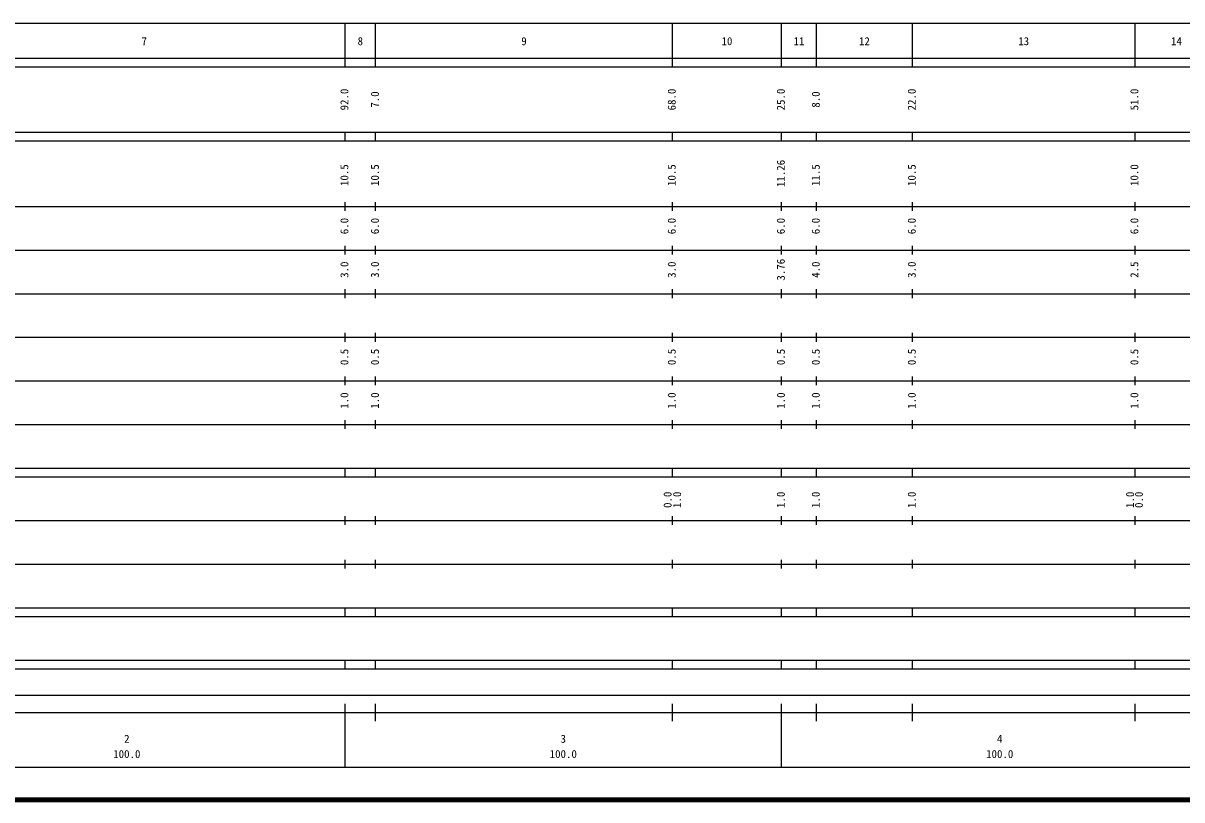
# Model space of a CAD drawing. Units: millimetres on the paper, enlarged 1000 times. Extents: x 40000 to 680000, y 20000 to 380000.
# Drawn here: x 194252 to 459724, y 20000 to 198000 of the extents above; entities that cross this region are included whole.
import ezdxf
from ezdxf.enums import TextEntityAlignment as Align

# ---------------------------------------------------------------- set-up
doc = ezdxf.new("R2010")
doc.units = ezdxf.units.MM
doc.header["$LTSCALE"] = 1000
doc.layers.add('M-TTL', color=2, linetype='Continuous', lineweight=140)
doc.layers.add('M-TTL-BAND', color=7, linetype='Continuous', lineweight=25)
doc.styles.add('ＭＳ ゴシック', font='')
doc.styles.get('ＭＳ ゴシック').set_extended_font_data('MS Gothic')

msp = doc.modelspace()

# ---------------------------------------------------------------- linework, layer by layer
at = {"layer": 'M-TTL'}
msp.add_line((40000, 20000), (680000, 20000), dxfattribs=at)
at = {"layer": 'M-TTL-BAND'}
for p, q in [((68000, 198000), (579000, 198000)), ((268000, 188000), (268000, 198000)), ((275000, 188000), (275000, 198000)), ((343000, 188000), (343000, 198000)), ((368000, 188000), (368000, 198000)), ((376000, 188000), (376000, 198000)), ((398000, 188000), (398000, 198000)), ((449000, 188000), (449000, 198000)), ((40000, 190000), (579000, 190000)), ((40000, 188000), (579000, 188000)), ((40000, 173000), (579000, 173000)), ((268000, 171000), (268000, 173000)), ((275000, 171000), (275000, 173000)), ((343000, 171000), (343000, 173000)), ((368000, 171000), (368000, 173000)), ((376000, 171000), (376000, 173000)), ((398000, 171000), (398000, 173000)), ((449000, 171000), (449000, 173000)), ((40000, 171000), (579000, 171000)), ((268000, 155000), (268000, 157000)), ((275000, 155000), (275000, 157000)), ((343000, 155000), (343000, 157000)), ((368000, 155000), (368000, 157000)), ((376000, 155000), (376000, 157000)), ((398000, 155000), (398000, 157000)), ((449000, 155000), (449000, 157000)), ((40000, 156000), (579000, 156000)), ((268000, 145000), (268000, 147000)), ((275000, 145000), (275000, 147000)), ((343000, 145000), (343000, 147000)), ((368000, 145000), (368000, 147000)), ((376000, 145000), (376000, 147000)), ((398000, 145000), (398000, 147000)), ((449000, 145000), (449000, 147000)), ((46000, 146000), (579000, 146000)), ((52000, 136000), (579000, 136000)), ((268000, 135000), (268000, 137000)), ((275000, 135000), (275000, 137000)), ((343000, 135000), (343000, 137000)), ((368000, 135000), (368000, 137000)), ((376000, 135000), (376000, 137000)), ((398000, 135000), (398000, 137000)), ((449000, 135000), (449000, 137000)), ((46000, 126000), (579000, 126000)), ((268000, 125000), (268000, 127000)), ((275000, 125000), (275000, 127000)), ((343000, 125000), (343000, 127000)), ((368000, 125000), (368000, 127000)), ((376000, 125000), (376000, 127000)), ((398000, 125000), (398000, 127000)), ((449000, 125000), (449000, 127000)), ((268000, 115000), (268000, 117000)), ((275000, 115000), (275000, 117000)), ((343000, 115000), (343000, 117000)), ((368000, 115000), (368000, 117000)), ((376000, 115000), (376000, 117000)), ((398000, 115000), (398000, 117000)), ((449000, 115000), (449000, 117000)), ((52000, 116000), (579000, 116000)), ((268000, 105000), (268000, 107000)), ((275000, 105000), (275000, 107000)), ((343000, 105000), (343000, 107000)), ((368000, 105000), (368000, 107000)), ((376000, 105000), (376000, 107000)), ((398000, 105000), (398000, 107000)), ((449000, 105000), (449000, 107000)), ((46000, 106000), (579000, 106000)), ((40000, 96000), (579000, 96000)), ((268000, 94000), (268000, 96000)), ((275000, 94000), (275000, 96000)), ((343000, 94000), (343000, 96000)), ((368000, 94000), (368000, 96000)), ((376000, 94000), (376000, 96000)), ((398000, 94000), (398000, 96000)), ((449000, 94000), (449000, 96000)), ((40000, 94000), (579000, 94000)), ((268000, 83000), (268000, 85000)), ((275000, 83000), (275000, 85000)), ((343000, 83000), (343000, 85000)), ((368000, 83000), (368000, 85000)), ((376000, 83000), (376000, 85000)), ((398000, 83000), (398000, 85000)), ((449000, 83000), (449000, 85000)), ((49000, 84000), (579000, 84000)), ((268000, 73000), (268000, 75000)), ((275000, 73000), (275000, 75000)), ((343000, 73000), (343000, 75000)), ((368000, 73000), (368000, 75000)), ((376000, 73000), (376000, 75000)), ((398000, 73000), (398000, 75000)), ((449000, 73000), (449000, 75000)), ((40000, 74000), (579000, 74000)), ((40000, 64000), (579000, 64000)), ((268000, 62000), (268000, 64000)), ((275000, 62000), (275000, 64000)), ((343000, 62000), (343000, 64000)), ((368000, 62000), (368000, 64000)), ((376000, 62000), (376000, 64000)), ((398000, 62000), (398000, 64000)), ((449000, 62000), (449000, 64000)), ((40000, 62000), (579000, 62000)), ((40000, 52000), (579000, 52000)), ((268000, 50000), (268000, 52000)), ((275000, 50000), (275000, 52000)), ((343000, 50000), (343000, 52000)), ((368000, 50000), (368000, 52000)), ((376000, 50000), (376000, 52000)), ((398000, 50000), (398000, 52000)), ((449000, 50000), (449000, 52000)), ((40000, 50000), (579000, 50000)), ((71000, 44000), (565000, 44000)), ((40000, 40000), (579000, 40000)), ((268000, 27500), (268000, 42000)), ((275000, 38000), (275000, 42000)), ((343000, 38000), (343000, 42000)), ((368000, 27500), (368000, 42000)), ((376000, 38000), (376000, 42000)), ((398000, 38000), (398000, 42000)), ((449000, 38000), (449000, 42000)), ((68000, 27500), (579000, 27500))]:
    msp.add_line(p, q, dxfattribs=at)

# ---------------------------------------------------------------- texts
at = {"layer": 'M-TTL-BAND', "style": 'ＭＳ ゴシック'}
for s, p in [('7', (222000, 192405)), ('8', (271500, 192405)), ('9', (309000, 192405)), ('10', (355500, 192405)), ('11', (372000, 192405)), ('12', (387000, 192405)), ('13', (423500, 192405)), ('14', (458500, 192405)), ('2', (218000, 32523)), ('3', (318000, 32523)), ('4', (418000, 32523)), ('100.0', (218000, 29033)), ('100.0', (318000, 29033)), ('100.0', (418000, 29033))]:
    msp.add_text(s, height=1833, dxfattribs=at).set_placement(p, align=Align.BOTTOM_CENTER)
for s, p in [('92.0', (269309, 180500)), ('7.0', (276309, 180500)), ('68.0', (344309, 180500)), ('25.0', (369309, 180500)), ('8.0', (377309, 180500)), ('22.0', (399309, 180500)), ('51.0', (450309, 180500)), ('10.5', (269309, 163174)), ('10.5', (276309, 163174)), ('10.5', (344309, 163174)), ('11.26', (369309, 163561)), ('11.5', (377309, 163174)), ('10.5', (399309, 163174)), ('10.0', (450309, 163174)), ('6.0', (269309, 151500)), ('6.0', (276309, 151500)), ('6.0', (344309, 151500)), ('6.0', (369309, 151500)), ('6.0', (377309, 151500)), ('6.0', (399309, 151500)), ('6.0', (450309, 151500)), ('3.76', (369309, 141500)), ('3.0', (269309, 141500)), ('3.0', (276309, 141500)), ('3.0', (344309, 141500)), ('4.0', (377309, 141500)), ('3.0', (399309, 141500)), ('2.5', (450309, 141500)), ('0.5', (269309, 121500)), ('0.5', (276309, 121500)), ('0.5', (344309, 121500)), ('0.5', (369309, 121500)), ('0.5', (377309, 121500)), ('0.5', (399309, 121500)), ('0.5', (450309, 121500)), ('1.0', (269309, 111500)), ('1.0', (276309, 111500)), ('1.0', (344309, 111500)), ('1.0', (369309, 111500)), ('1.0', (377309, 111500)), ('1.0', (399309, 111500)), ('1.0', (450309, 111500)), ('0.0', (343360, 88764)), ('1.0', (345534, 88764)), ('1.0', (369309, 88764)), ('1.0', (377309, 88764)), ('1.0', (399309, 88764)), ('1.0', (449309, 88764)), ('0.0', (451348, 88764))]:
    msp.add_text(s, height=1833, rotation=90, dxfattribs=at).set_placement(p, align=Align.BOTTOM_CENTER)

doc.saveas('drawing.dxf')
